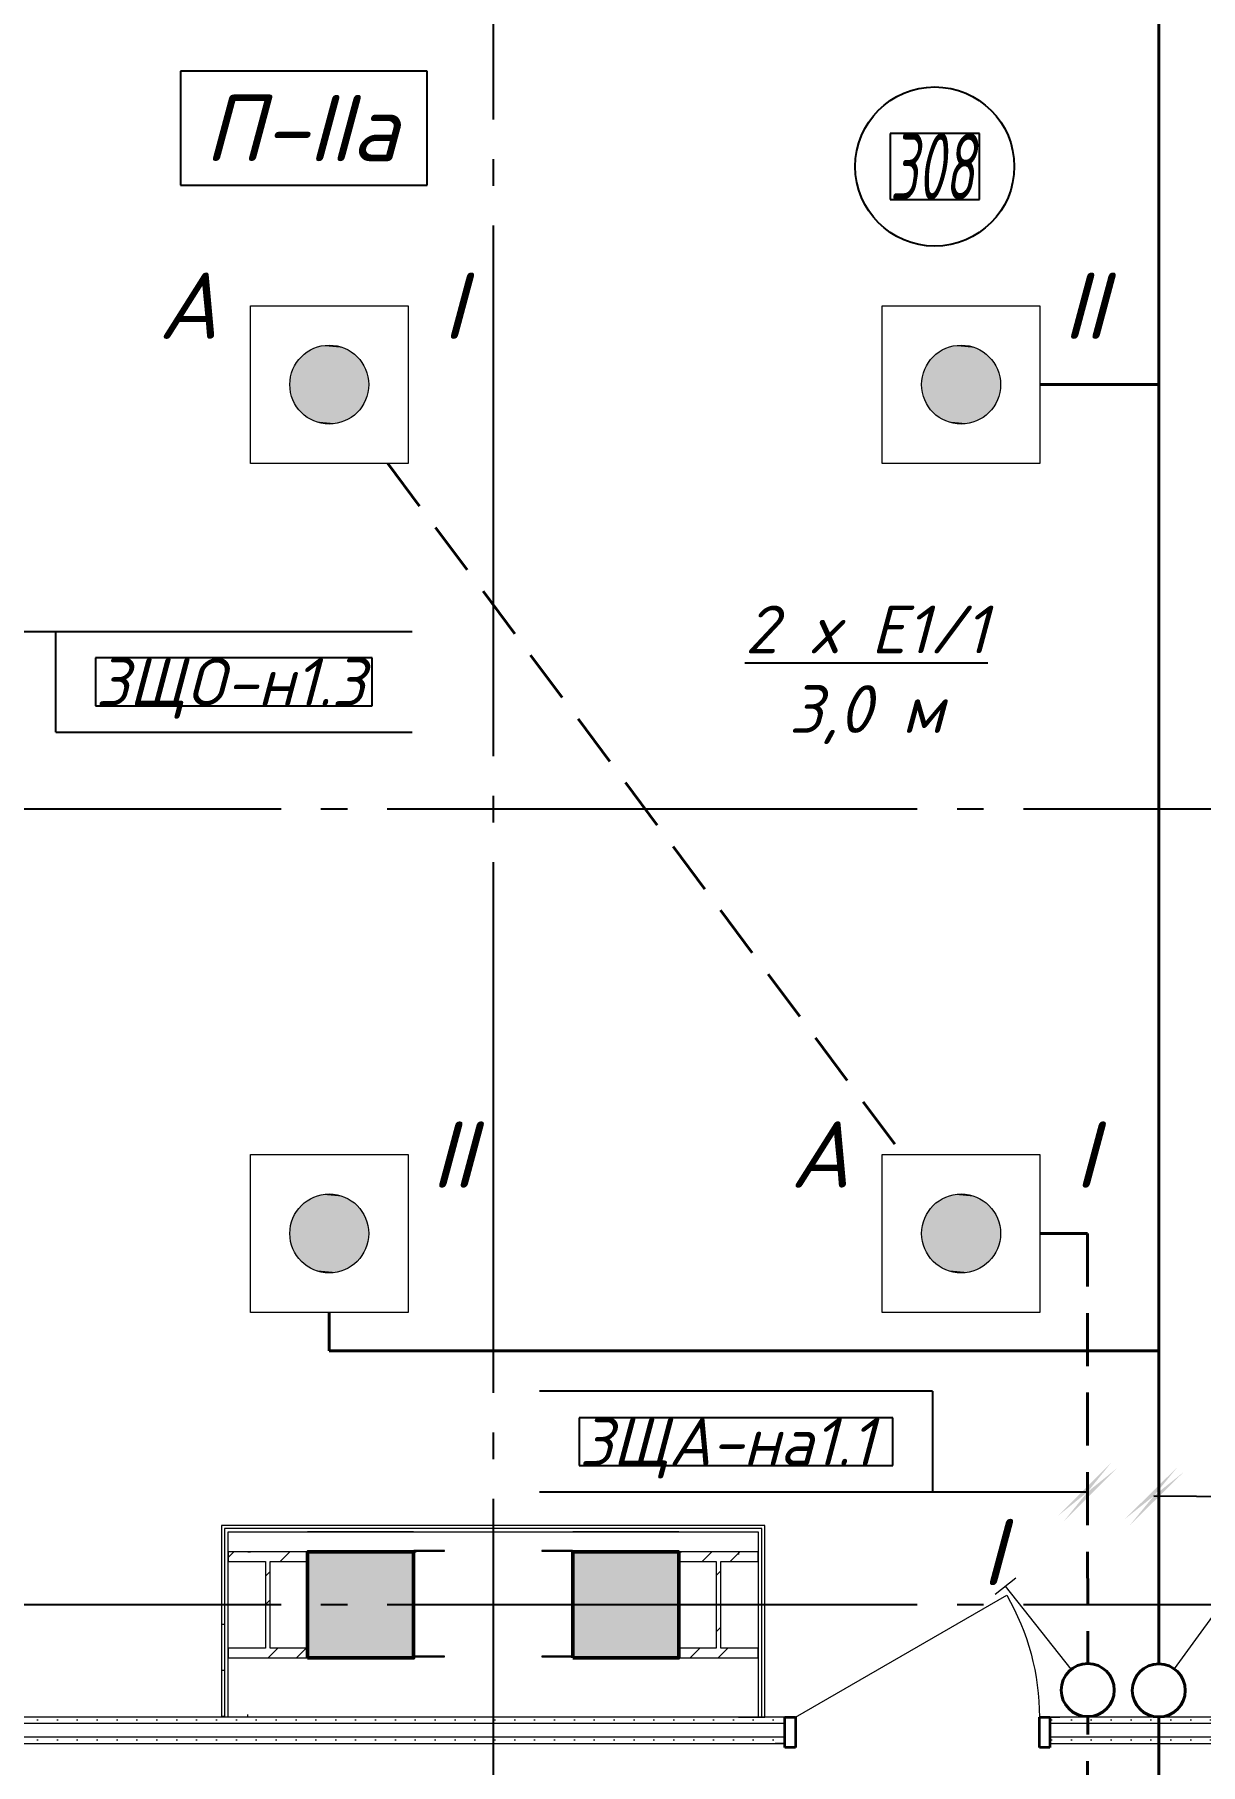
# Model space of a CAD drawing. Header units: millimetres. Extents: x 0 to 1286, y 0 to 420.
# Drawn here: x 200.9 to 244.9, y 273.6 to 338.8 of the extents above; entities that cross this region are included whole.
import ezdxf

# ---------------------------------------------------------------- set-up
doc = ezdxf.new("R2010")
doc.units = ezdxf.units.MM
for name, pattern in [('JIS_02_2.0', [3, 2, -1]), ('ГОСТ 2.303 5', [24, 20, -1.5, 1, -1.5]), ('СПКБ-0000-000-АР#003$0$Achse', [2300, 0, -800, 1500, 0])]:
    doc.linetypes.add(name, pattern=pattern)
for name, color, linetype in [('Viewport1ForCustomObjects_0', 7, 'Continuous'), ('Viewport2ForCustomObjects_0', 7, 'Continuous'), ('Номер помещения', 7, 'Continuous'), ('СПКБ-0000-000-АР#003$0$Двери ArchiCAD', 7, 'Continuous'), ('СПКБ-0000-000-АР#003$0$Колонны новые', 7, 'Continuous'), ('СПКБ-0000-000-АР#003$0$Колонны существующие', 7, 'Continuous'), ('СПКБ-0000-000-АР#003$0$Стены', 7, 'Continuous'), ('Строительные оси', 7, 'Continuous'), ('ЭО_АВАРИЙНОЕ ОСВЕЩЕНИЕ', 7, 'Continuous'), ('ЭО_РАБОЧЕЕ ОСВЕЩЕНИЕ', 7, 'Continuous')]:
    doc.layers.add(name, color=color, linetype=linetype)
for name, color, linetype, lineweight, true_color in [('СПКБ-0000-000-АР#003$0$Двери ArchiCAD_Ном._пера__161', 7, 'Continuous', 13, 0xe11606), ('СПКБ-0000-000-АР#003$0$Двери ArchiCAD_Ном._пера__23', 7, 'Continuous', 35, 0xff6600), ('СПКБ-0000-000-АР#003$0$Двери ArchiCAD_Ном._пера__3', 7, 'Continuous', 18, 0xff6600), ('СПКБ-0000-000-АР#003$0$Колонны новые_Ном._пера__108', 7, 'Continuous', 13, 0xfd8379), ('СПКБ-0000-000-АР#003$0$Колонны существующие_Ном._пера__102', 7, 'Continuous', 13, 0xcccccc), ('СПКБ-0000-000-АР#003$0$Стены_Ном._пера__161', 7, 'Continuous', 13, 0xe11606), ('СПКБ-0000-000-АР#003$0$Стены_Ном._пера__68', 7, 'Continuous', 20, 0xfd4435)]:
    doc.layers.add(name, color=color, linetype=linetype, lineweight=lineweight, true_color=true_color)
for name, color, linetype, lineweight in [('СПКБ-0000-000-АР#003$0$Колонны новые_Ном._пера__20', 1, 'Continuous', 20), ('СПКБ-0000-000-АР#003$0$Колонны существующие_Ном._пера__141', 7, 'Continuous', 50), ('СПКБ-0000-000-АР#003$0$Стены_Ном._пера__1', 7, 'Continuous', 13), ('СПКБ-0000-000-АР#003$0$Стены_Ном._пера__20', 1, 'Continuous', 20)]:
    doc.layers.add(name, color=color, linetype=linetype, lineweight=lineweight)
doc.styles.add('1.8', font='isocpeui.ttf', dxfattribs={"height": 1.8})
doc.styles.add('2.5', font='isocpeui.ttf')
doc.styles.add('CustomTextStyle13', font='isocpeui.ttf', dxfattribs={"width": 0.592404, "height": 2.5})
doc.styles.add('CustomTextStyle30', font='isocpeui.ttf', dxfattribs={"height": 2.5})
doc.styles.add('CustomTextStyle75', font='isocpeui.ttf', dxfattribs={"width": 0.987755, "height": 1.8})
doc.styles.add('CustomTextStyle88', font='isocpeui.ttf', dxfattribs={"width": 0.987755, "height": 1.8})
pattern_1 = [(0, (0, 0), (0, 75), [0, -75])]
pattern_2 = [(0, (0, 0), (0, 173.2051), [0, -100]), (0, (50, 86.6), (0, 173.2051), [0, -100])]
pattern_3 = [(45, (0, 0), (-159.099, 159.099), []), (45, (-53.03, 53.03), (-159.099, 159.099), [])]

# ---------------------------------------------------------------- blocks, each defined once
blk = doc.blocks.new('*E601')
at = {"layer": 'Номер помещения', "color": 6, "linetype": 'Continuous'}
for p, q in [((-122.059, 216.684), (-131.364, 216.684)), ((-131.364, 216.684), (-131.364, 212.384)), ((-122.059, 212.384), (-122.059, 216.684)), ((-131.364, 212.384), (-122.059, 212.384))]:
    blk.add_line(p, q, dxfattribs=at)
at = {"layer": 'Номер помещения', "color": 7, "linetype": 'Continuous', "true_color": 0xffffff}
for p, q in [((-101.224, 214.334), (-104.599, 214.334)), ((-104.599, 214.334), (-104.599, 211.834)), ((-101.224, 211.834), (-101.224, 214.334)), ((-104.599, 211.834), (-101.224, 211.834)), ((-104.599, 211.834), (-104.599, 211.834))]:
    blk.add_line(p, q, dxfattribs=at)
at = {"layer": 'Номер помещения', "color": 6, "linetype": 'Continuous'}
blk.add_circle((-102.912, 213.084), 3, dxfattribs=at)
at = {"layer": 'Строительные оси', "color": 3, "linetype": 'ГОСТ 2.303 5', "lineweight": 25}
for p, q in [((-119.569, 258.857), (-119.569, -45.143)), ((280.431, 188.857), (-283.569, 188.857)), ((280.431, 158.857), (-283.569, 158.857))]:
    blk.add_line(p, q, dxfattribs=at)
at = {"layer": 'ЭО_АВАРИЙНОЕ ОСВЕЩЕНИЕ', "color": 7, "lineweight": 0}
for p, q in [((-128.727, 201.886), (-128.727, 207.836)), ((-128.727, 207.836), (-122.777, 207.836)), ((-122.777, 207.836), (-122.777, 201.886)), ((-122.777, 201.886), (-128.727, 201.886)), ((-104.893, 169.886), (-104.893, 175.836)), ((-104.893, 175.836), (-98.943, 175.836)), ((-98.943, 175.836), (-98.943, 169.886)), ((-98.943, 169.886), (-104.893, 169.886)), ((-100.636, 159.257), (-99.852, 159.878)), ((-97.76, 156.432), (-100.244, 159.568))]:
    blk.add_line(p, q, dxfattribs=at)
at = {"layer": 'ЭО_АВАРИЙНОЕ ОСВЕЩЕНИЕ', "color": 1, "linetype": 'JIS_02_2.0', "lineweight": 40}
for p, q in [((-123.536, 201.886), (-104.134, 175.836)), ((-98.943, 172.861), (-97.155, 172.861)), ((-97.155, 172.861), (-97.14, 156.648)), ((-97.155, 147.967), (-97.142, 154.648))]:
    blk.add_line(p, q, dxfattribs=at)
at = {"layer": 'ЭО_АВАРИЙНОЕ ОСВЕЩЕНИЕ', "color": 7, "lineweight": 0}
for centre in [(-125.752, 204.861), (-101.918, 172.861)]:
    blk.add_circle(centre, 1.488, dxfattribs=at)
at = {"layer": 'ЭО_АВАРИЙНОЕ ОСВЕЩЕНИЕ', "color": 1, "lineweight": 40}
blk.add_circle((-97.14, 155.648), 1, dxfattribs=at)
for points in [[(-126.535, 206.126), (-126.754, 205.96), (-124.75, 205.96)], [(-126.289, 206.248), (-126.535, 206.126), (-124.969, 206.126)], [(-126.535, 206.126), (-124.969, 206.126), (-124.75, 205.96)], [(-126.025, 206.323), (-126.289, 206.248), (-125.214, 206.248)], [(-126.289, 206.248), (-125.214, 206.248), (-124.969, 206.126)], [(-125.752, 206.349), (-126.025, 206.323), (-125.478, 206.323)], [(-126.025, 206.323), (-125.478, 206.323), (-125.214, 206.248)], [(-127.083, 205.524), (-127.182, 205.268), (-124.321, 205.268)], [(-126.939, 205.758), (-127.083, 205.524), (-124.42, 205.524)], [(-127.083, 205.524), (-124.42, 205.524), (-124.321, 205.268)], [(-126.754, 205.96), (-126.939, 205.758), (-124.565, 205.758)], [(-126.939, 205.758), (-124.565, 205.758), (-124.42, 205.524)], [(-126.754, 205.96), (-124.75, 205.96), (-124.565, 205.758)], [(-127.182, 205.268), (-127.233, 204.998), (-124.271, 204.998)], [(-127.233, 204.998), (-127.233, 204.724), (-124.271, 204.724)], [(-127.233, 204.998), (-124.271, 204.998), (-124.271, 204.724)], [(-127.182, 205.268), (-124.321, 205.268), (-124.271, 204.998)], [(-127.233, 204.724), (-127.182, 204.454), (-124.321, 204.454)], [(-127.233, 204.724), (-124.271, 204.724), (-124.321, 204.454)], [(-127.182, 204.454), (-127.083, 204.198), (-124.42, 204.198)], [(-127.182, 204.454), (-124.321, 204.454), (-124.42, 204.198)], [(-127.083, 204.198), (-126.939, 203.965), (-124.565, 203.965)], [(-127.083, 204.198), (-124.42, 204.198), (-124.565, 203.965)], [(-126.939, 203.965), (-126.754, 203.762), (-124.75, 203.762)], [(-126.939, 203.965), (-124.565, 203.965), (-124.75, 203.762)], [(-126.754, 203.762), (-126.535, 203.596), (-124.969, 203.596)], [(-126.754, 203.762), (-124.75, 203.762), (-124.969, 203.596)], [(-126.535, 203.596), (-126.289, 203.474), (-125.214, 203.474)], [(-126.535, 203.596), (-124.969, 203.596), (-125.214, 203.474)], [(-126.289, 203.474), (-126.025, 203.399), (-125.478, 203.399)], [(-126.289, 203.474), (-125.214, 203.474), (-125.478, 203.399)], [(-126.025, 203.399), (-125.478, 203.399), (-125.752, 203.374)], [(-102.701, 174.126), (-102.92, 173.96), (-100.916, 173.96)], [(-102.455, 174.248), (-102.701, 174.126), (-101.135, 174.126)], [(-102.701, 174.126), (-101.135, 174.126), (-100.916, 173.96)], [(-102.191, 174.323), (-102.455, 174.248), (-101.38, 174.248)], [(-102.455, 174.248), (-101.38, 174.248), (-101.135, 174.126)], [(-101.918, 174.348), (-102.191, 174.323), (-101.645, 174.323)], [(-102.191, 174.323), (-101.645, 174.323), (-101.38, 174.248)], [(-103.249, 173.524), (-103.349, 173.268), (-100.487, 173.268)], [(-103.105, 173.757), (-103.249, 173.524), (-100.586, 173.524)], [(-103.249, 173.524), (-100.586, 173.524), (-100.487, 173.268)], [(-102.92, 173.96), (-103.105, 173.757), (-100.731, 173.757)], [(-103.105, 173.757), (-100.731, 173.757), (-100.586, 173.524)], [(-102.92, 173.96), (-100.916, 173.96), (-100.731, 173.757)], [(-103.349, 173.268), (-103.399, 172.998), (-100.437, 172.998)], [(-103.399, 172.998), (-103.399, 172.724), (-100.437, 172.724)], [(-103.399, 172.998), (-100.437, 172.998), (-100.437, 172.724)], [(-103.349, 173.268), (-100.487, 173.268), (-100.437, 172.998)], [(-103.399, 172.724), (-103.349, 172.454), (-100.487, 172.454)], [(-103.399, 172.724), (-100.437, 172.724), (-100.487, 172.454)], [(-103.349, 172.454), (-103.249, 172.198), (-100.586, 172.198)], [(-103.349, 172.454), (-100.487, 172.454), (-100.586, 172.198)], [(-103.249, 172.198), (-103.105, 171.965), (-100.731, 171.965)], [(-103.249, 172.198), (-100.586, 172.198), (-100.731, 171.965)], [(-103.105, 171.965), (-102.92, 171.762), (-100.916, 171.762)], [(-103.105, 171.965), (-100.731, 171.965), (-100.916, 171.762)], [(-102.92, 171.762), (-102.701, 171.596), (-101.135, 171.596)], [(-102.92, 171.762), (-100.916, 171.762), (-101.135, 171.596)], [(-102.701, 171.596), (-102.455, 171.474), (-101.38, 171.474)], [(-102.701, 171.596), (-101.135, 171.596), (-101.38, 171.474)], [(-102.455, 171.474), (-102.191, 171.399), (-101.645, 171.399)], [(-102.455, 171.474), (-101.38, 171.474), (-101.645, 171.399)], [(-102.191, 171.399), (-101.645, 171.399), (-101.918, 171.373)]]:
    blk.add_solid(points, dxfattribs=at)
at = {"layer": 'ЭО_РАБОЧЕЕ ОСВЕЩЕНИЕ', "color": 5, "lineweight": 40}
for p, q in [((-94.455, 204.861), (-94.455, 236.861)), ((-98.943, 204.861), (-94.455, 204.861)), ((-94.455, 204.861), (-94.455, 168.439)), ((-125.757, 168.439), (-125.755, 169.886)), ((-94.455, 168.439), (-125.757, 168.439)), ((-94.455, 168.439), (-94.461, 156.635)), ((-94.455, 150.459), (-94.46, 154.635))]:
    blk.add_line(p, q, dxfattribs=at)
at = {"layer": 'ЭО_РАБОЧЕЕ ОСВЕЩЕНИЕ', "color": 7, "lineweight": 0}
for p, q in [((-104.893, 201.886), (-104.893, 207.836)), ((-104.893, 207.836), (-98.943, 207.836)), ((-98.943, 207.836), (-98.943, 201.886)), ((-98.943, 201.886), (-104.893, 201.886)), ((-128.727, 169.886), (-128.727, 175.836)), ((-128.727, 175.836), (-122.777, 175.836)), ((-122.777, 175.836), (-122.777, 169.886)), ((-122.777, 169.886), (-128.727, 169.886)), ((-93.871, 156.443), (-91.512, 159.673))]:
    blk.add_line(p, q, dxfattribs=at)
for centre in [(-101.918, 204.861), (-125.752, 172.861)]:
    blk.add_circle(centre, 1.488, dxfattribs=at)
at = {"layer": 'ЭО_РАБОЧЕЕ ОСВЕЩЕНИЕ', "color": 5, "lineweight": 40}
blk.add_circle((-94.461, 155.635), 1, dxfattribs=at)
for points in [[(-102.701, 206.126), (-102.92, 205.96), (-100.916, 205.96)], [(-102.455, 206.248), (-102.701, 206.126), (-101.135, 206.126)], [(-102.701, 206.126), (-101.135, 206.126), (-100.916, 205.96)], [(-102.191, 206.323), (-102.455, 206.248), (-101.38, 206.248)], [(-102.455, 206.248), (-101.38, 206.248), (-101.135, 206.126)], [(-101.918, 206.349), (-102.191, 206.323), (-101.645, 206.323)], [(-102.191, 206.323), (-101.645, 206.323), (-101.38, 206.248)], [(-103.249, 205.524), (-103.349, 205.268), (-100.487, 205.268)], [(-103.105, 205.758), (-103.249, 205.524), (-100.586, 205.524)], [(-103.249, 205.524), (-100.586, 205.524), (-100.487, 205.268)], [(-102.92, 205.96), (-103.105, 205.758), (-100.731, 205.758)], [(-103.105, 205.758), (-100.731, 205.758), (-100.586, 205.524)], [(-102.92, 205.96), (-100.916, 205.96), (-100.731, 205.758)], [(-103.349, 205.268), (-103.399, 204.998), (-100.437, 204.998)], [(-103.399, 204.998), (-103.399, 204.724), (-100.437, 204.724)], [(-103.399, 204.998), (-100.437, 204.998), (-100.437, 204.724)], [(-103.349, 205.268), (-100.487, 205.268), (-100.437, 204.998)], [(-103.399, 204.724), (-103.349, 204.454), (-100.487, 204.454)], [(-103.399, 204.724), (-100.437, 204.724), (-100.487, 204.454)], [(-103.349, 204.454), (-103.249, 204.198), (-100.586, 204.198)], [(-103.349, 204.454), (-100.487, 204.454), (-100.586, 204.198)], [(-103.249, 204.198), (-103.105, 203.965), (-100.731, 203.965)], [(-103.249, 204.198), (-100.586, 204.198), (-100.731, 203.965)], [(-103.105, 203.965), (-102.92, 203.762), (-100.916, 203.762)], [(-103.105, 203.965), (-100.731, 203.965), (-100.916, 203.762)], [(-102.92, 203.762), (-102.701, 203.596), (-101.135, 203.596)], [(-102.92, 203.762), (-100.916, 203.762), (-101.135, 203.596)], [(-102.701, 203.596), (-102.455, 203.474), (-101.38, 203.474)], [(-102.701, 203.596), (-101.135, 203.596), (-101.38, 203.474)], [(-102.455, 203.474), (-102.191, 203.399), (-101.645, 203.399)], [(-102.455, 203.474), (-101.38, 203.474), (-101.645, 203.399)], [(-102.191, 203.399), (-101.645, 203.399), (-101.918, 203.374)], [(-126.535, 174.126), (-126.754, 173.96), (-124.75, 173.96)], [(-126.289, 174.248), (-126.535, 174.126), (-124.969, 174.126)], [(-126.535, 174.126), (-124.969, 174.126), (-124.75, 173.96)], [(-126.025, 174.323), (-126.289, 174.248), (-125.214, 174.248)], [(-126.289, 174.248), (-125.214, 174.248), (-124.969, 174.126)], [(-125.752, 174.348), (-126.025, 174.323), (-125.478, 174.323)], [(-126.025, 174.323), (-125.478, 174.323), (-125.214, 174.248)], [(-127.083, 173.524), (-127.182, 173.268), (-124.321, 173.268)], [(-126.939, 173.757), (-127.083, 173.524), (-124.42, 173.524)], [(-127.083, 173.524), (-124.42, 173.524), (-124.321, 173.268)], [(-126.754, 173.96), (-126.939, 173.757), (-124.565, 173.757)], [(-126.939, 173.757), (-124.565, 173.757), (-124.42, 173.524)], [(-126.754, 173.96), (-124.75, 173.96), (-124.565, 173.757)], [(-127.182, 173.268), (-127.233, 172.998), (-124.271, 172.998)], [(-127.233, 172.998), (-127.233, 172.724), (-124.271, 172.724)], [(-127.233, 172.998), (-124.271, 172.998), (-124.271, 172.724)], [(-127.182, 173.268), (-124.321, 173.268), (-124.271, 172.998)], [(-127.233, 172.724), (-127.182, 172.454), (-124.321, 172.454)], [(-127.233, 172.724), (-124.271, 172.724), (-124.321, 172.454)], [(-127.182, 172.454), (-127.083, 172.198), (-124.42, 172.198)], [(-127.182, 172.454), (-124.321, 172.454), (-124.42, 172.198)], [(-127.083, 172.198), (-126.939, 171.965), (-124.565, 171.965)], [(-127.083, 172.198), (-124.42, 172.198), (-124.565, 171.965)], [(-126.939, 171.965), (-126.754, 171.762), (-124.75, 171.762)], [(-126.939, 171.965), (-124.565, 171.965), (-124.75, 171.762)], [(-126.754, 171.762), (-126.535, 171.596), (-124.969, 171.596)], [(-126.754, 171.762), (-124.75, 171.762), (-124.969, 171.596)], [(-126.535, 171.596), (-126.289, 171.474), (-125.214, 171.474)], [(-126.535, 171.596), (-124.969, 171.596), (-125.214, 171.474)], [(-126.289, 171.474), (-126.025, 171.399), (-125.478, 171.399)], [(-126.289, 171.474), (-125.214, 171.474), (-125.478, 171.399)], [(-126.025, 171.399), (-125.478, 171.399), (-125.752, 171.373)]]:
    blk.add_solid(points, dxfattribs=at)
at = {"layer": 'Номер помещения', "color": 7, "linetype": 'Continuous', "style": 'CustomTextStyle30'}
blk.add_text('П-IIа', height=2.5, dxfattribs=at).set_placement((-130.464, 213.284))
at = {"layer": 'Номер помещения', "linetype": 'Continuous', "style": 'CustomTextStyle13', "width": 0.592404}
blk.add_text('308', height=2.5, dxfattribs=at).set_placement((-104.599, 211.834))
blk = doc.blocks.new('СПКБ-0000-000-АР#003$0$Однопольная Дверь 19_2')
at = {"layer": 'СПКБ-0000-000-АР#003$0$Двери ArchiCAD_Ном._пера__161', "color": 12, "linetype": 'Continuous', "lineweight": 13, "true_color": 0xe11606}
for p, q in [((-500, 0), (-537, 0)), ((-500, 0), (-500, -25)), ((500, 0), (500, -25)), ((500, 0), (537, 0)), ((-500, -25), (-500, -75)), ((500, -25), (500, -75)), ((-500, -100), (-537, -100)), ((-500, -75), (-500, -100)), ((500, -75), (500, -100)), ((500, -100), (537, -100))]:
    blk.add_line(p, q, dxfattribs=at)
at = {"layer": 'СПКБ-0000-000-АР#003$0$Двери ArchiCAD_Ном._пера__23', "color": 30, "linetype": 'Continuous', "lineweight": 35, "true_color": 0xff6600}
for p, q in [((-460, 0), (-500, 0)), ((-500, 0), (-500, -115)), ((-460, -115), (-460, 0)), ((500, 0), (460, 0)), ((460, 0), (460, -115)), ((500, -115), (500, 0)), ((-500, -115), (-460, -115)), ((460, -115), (500, -115))]:
    blk.add_line(p, q, dxfattribs=at)
at = {"layer": 'СПКБ-0000-000-АР#003$0$Двери ArchiCAD_Ном._пера__3', "color": 30, "linetype": 'Continuous', "lineweight": 18, "true_color": 0xff6600}
blk.add_line((460, 0), (-336.7, 460), dxfattribs=at)
blk.add_arc((460, 0), 920, 150, 180, dxfattribs=at)
blk = doc.blocks.new('СПКБ-0000-000-АР#003$0$Стена_51', base_point=(-13766.9, 15363.1))
at = {"layer": 'СПКБ-0000-000-АР#003$0$Стены_Ном._пера__161', "linetype": 'Continuous', "lineweight": 13, "true_color": 0xe11606}
h = blk.add_hatch(dxfattribs=at)
h.set_pattern_fill('ГИПС', color=12, style=0, pattern_type=2)
h.set_pattern_definition(pattern_1)
h.paths.add_polyline_path([(-13766.9, 15463.1), (-13791.9, 15438.1), (-10856.6, 15438.1), (-10856.6, 15463.1)])
h = blk.add_hatch(dxfattribs=at)
h.set_pattern_fill('ГИПС', color=12, style=0, pattern_type=2)
h.set_pattern_definition(pattern_1)
h.paths.add_polyline_path([(-7517.2, 15463.1), (-9856.6, 15463.1), (-9856.6, 15438.1), (-7517.2, 15438.1)])
h = blk.add_hatch(dxfattribs=at)
h.set_pattern_fill('ГИПС', color=12, style=0, pattern_type=2)
h.set_pattern_definition(pattern_1)
h.paths.add_polyline_path([(-6481.9, 15463.1), (-6517.2, 15463.1), (-6517.2, 15438.1), (-6481.9, 15438.1)])
h = blk.add_hatch(dxfattribs=at)
h.set_pattern_fill('ГИПС', color=12, style=0, pattern_type=2)
h.set_pattern_definition(pattern_1)
h.paths.add_polyline_path([(-13841.9, 15388.1), (-13866.9, 15363.1), (-10856.6, 15363.1), (-10856.6, 15388.1)])
h = blk.add_hatch(dxfattribs=at)
h.set_pattern_fill('ГИПС', color=12, style=0, pattern_type=2)
h.set_pattern_definition(pattern_1)
h.paths.add_polyline_path([(-9856.6, 15388.1), (-9856.6, 15363.1), (-7517.2, 15363.1), (-7517.2, 15388.1)])
h = blk.add_hatch(dxfattribs=at)
h.set_pattern_fill('ГИПС', color=12, style=0, pattern_type=2)
h.set_pattern_definition(pattern_1)
h.paths.add_polyline_path([(-6517.2, 15363.1), (-6481.9, 15363.1), (-6481.9, 15388.1), (-6517.2, 15388.1)])
at = {"layer": 'СПКБ-0000-000-АР#003$0$Стены_Ном._пера__161', "color": 12, "linetype": 'Continuous', "lineweight": 13, "true_color": 0xe11606}
for p, q in [((-10856.6, 15463.1), (-10893.6, 15463.1)), ((-10856.6, 15463.1), (-10856.6, 15438.1)), ((-9856.6, 15463.1), (-9819.6, 15463.1)), ((-9856.6, 15463.1), (-9856.6, 15438.1)), ((-7517.2, 15463.1), (-7554.2, 15463.1)), ((-7517.2, 15438.1), (-7517.2, 15463.1)), ((-6517.2, 15463.1), (-6480.2, 15463.1)), ((-6517.2, 15438.1), (-6517.2, 15463.1)), ((-10856.6, 15438.1), (-13791.9, 15438.1)), ((-10856.6, 15438.1), (-10856.6, 15388.1)), ((-7517.2, 15438.1), (-9856.6, 15438.1)), ((-9856.6, 15438.1), (-9856.6, 15388.1)), ((-7517.2, 15388.1), (-7517.2, 15438.1)), ((-6481.9, 15438.1), (-6517.2, 15438.1)), ((-6517.2, 15388.1), (-6517.2, 15438.1)), ((-13841.9, 15388.1), (-10856.6, 15388.1)), ((-10856.6, 15363.1), (-10893.6, 15363.1)), ((-10856.6, 15388.1), (-10856.6, 15363.1)), ((-9856.6, 15388.1), (-7517.2, 15388.1)), ((-9856.6, 15388.1), (-9856.6, 15363.1)), ((-9856.6, 15363.1), (-9819.6, 15363.1)), ((-7517.2, 15363.1), (-7554.2, 15363.1)), ((-7517.2, 15363.1), (-7517.2, 15388.1)), ((-6517.2, 15388.1), (-6481.9, 15388.1)), ((-6517.2, 15363.1), (-6517.2, 15388.1)), ((-6517.2, 15363.1), (-6480.2, 15363.1))]:
    blk.add_line(p, q, dxfattribs=at)
at = {"layer": 'СПКБ-0000-000-АР#003$0$Стены_Ном._пера__161', "color": 12, "linetype": 'Continuous', "lineweight": 13, "true_color": 0xe11606, "flags": 128}
for points in [[(-10856.6, 15463.1), (-13766.9, 15463.1)], [(-7517.2, 15463.1), (-9856.6, 15463.1)], [(-6481.9, 15463.1), (-6517.2, 15463.1)], [(-6481.9, 15363.1), (-6481.9, 15463.1)], [(-13866.9, 15363.1), (-10856.6, 15363.1)], [(-9856.6, 15363.1), (-7517.2, 15363.1)], [(-6517.2, 15363.1), (-6481.9, 15363.1)]]:
    blk.add_lwpolyline(points, dxfattribs=at)
at = {"layer": 'СПКБ-0000-000-АР#003$0$Двери ArchiCAD', "color": 21, "linetype": 'Continuous', "lineweight": 18, "true_color": 0xff9955, "xscale": -1, "zscale": 1000}
blk.add_blockref('СПКБ-0000-000-АР#003$0$Однопольная Дверь 19_2', (-10356.6, 15463.1), dxfattribs=at)
at = {"layer": 'СПКБ-0000-000-АР#003$0$Двери ArchiCAD', "color": 21, "linetype": 'Continuous', "lineweight": 18, "true_color": 0xff9955, "xscale": -1, "zscale": 1000, "rotation": 180}
blk.add_blockref('СПКБ-0000-000-АР#003$0$Однопольная Дверь 19_2', (-7017.2, 15363.1), dxfattribs=at)
blk = doc.blocks.new('СПКБ-0000-000-АР#003$0$Стена_94', base_point=(-12881.8, 15663.1))
at = {"layer": 'СПКБ-0000-000-АР#003$0$Стены_Ном._пера__20', "linetype": 'Continuous', "lineweight": 20}
h = blk.add_hatch(dxfattribs=at)
h.set_pattern_fill('ШТУКАТУРКА', color=1, style=0, pattern_type=2)
h.set_pattern_definition(pattern_2)
h.paths.add_polyline_path([(-12981.8, 16185.7), (-12981.8, 15663.1), (-12969.8, 15663.1), (-12969.8, 16173.7)])
h = blk.add_hatch(dxfattribs=at)
h.set_pattern_fill('ШТУКАТУРКА', color=1, style=0, pattern_type=2)
h.set_pattern_definition(pattern_2)
h.paths.add_polyline_path([(-12956.8, 15663.1), (-12956.8, 16160.7), (-12969.8, 16173.7), (-12969.8, 15663.1)])
at = {"layer": 'СПКБ-0000-000-АР#003$0$Стены_Ном._пера__1', "color": 7, "linetype": 'СПКБ-0000-000-АР#003$0$Achse', "lineweight": 13, "flags": 128}
blk.add_lwpolyline([(-12881.8, 15663.1), (-12881.8, 16285.7)], dxfattribs=at)
at = {"layer": 'СПКБ-0000-000-АР#003$0$Стены_Ном._пера__1', "color": 7, "linetype": 'Continuous', "lineweight": 13, "flags": 128}
blk.add_lwpolyline([(-12881.8, 15663.1), (-12956.8, 15663.1)], dxfattribs=at)
at = {"layer": 'СПКБ-0000-000-АР#003$0$Стены_Ном._пера__20', "color": 1, "linetype": 'Continuous', "lineweight": 20, "flags": 128}
for points in [[(-12981.8, 16385.7), (-12981.8, 15663.1)], [(-12969.8, 15663.1), (-12981.8, 15663.1)], [(-12956.8, 15663.1), (-12969.8, 15663.1)]]:
    blk.add_lwpolyline(points, dxfattribs=at)
at = {"layer": 'СПКБ-0000-000-АР#003$0$Стены_Ном._пера__68', "color": 20, "linetype": 'Continuous', "lineweight": 20, "true_color": 0xfd4435}
for p, q in [((-12969.8, 16373.7), (-12969.8, 15663.1)), ((-12956.8, 15663.1), (-12956.8, 16360.7))]:
    blk.add_line(p, q, dxfattribs=at)
blk = doc.blocks.new('СПКБ-0000-000-АР#003$0$Стена_95', base_point=(-12881.8, 16085.7))
at = {"layer": 'СПКБ-0000-000-АР#003$0$Стены_Ном._пера__20', "linetype": 'Continuous', "lineweight": 20}
h = blk.add_hatch(dxfattribs=at)
h.set_pattern_fill('ШТУКАТУРКА', color=1, style=0, pattern_type=2)
h.set_pattern_definition(pattern_2)
h.paths.add_polyline_path([(-12656.9, 16185.7), (-12981.8, 16185.7), (-12969.8, 16173.7), (-12656.9, 16173.7)])
h = blk.add_hatch(dxfattribs=at)
h.set_pattern_fill('ШТУКАТУРКА', color=1, style=0, pattern_type=2)
h.set_pattern_definition(pattern_2)
h.paths.add_polyline_path([(-12956.8, 16160.7), (-12656.9, 16160.7), (-12656.9, 16173.7), (-12969.8, 16173.7)])
h = blk.add_hatch(dxfattribs=at)
h.set_pattern_fill('ШТУКАТУРКА', color=1, style=0, pattern_type=2)
h.set_pattern_definition(pattern_2)
h.paths.add_polyline_path([(-12256.9, 16185.7), (-12656.9, 16185.7), (-12656.9, 16173.7), (-12256.9, 16173.7)])
h = blk.add_hatch(dxfattribs=at)
h.set_pattern_fill('ШТУКАТУРКА', color=1, style=0, pattern_type=2)
h.set_pattern_definition(pattern_2)
h.paths.add_polyline_path([(-12256.9, 16173.7), (-12656.9, 16173.7), (-12656.9, 16160.7), (-12256.9, 16160.7)])
h = blk.add_hatch(dxfattribs=at)
h.set_pattern_fill('ШТУКАТУРКА', color=1, style=0, pattern_type=2)
h.set_pattern_definition(pattern_2)
h.paths.add_polyline_path([(-11656.9, 16185.7), (-12256.9, 16185.7), (-12256.9, 16173.7), (-11656.9, 16173.7)])
h = blk.add_hatch(dxfattribs=at)
h.set_pattern_fill('ШТУКАТУРКА', color=1, style=0, pattern_type=2)
h.set_pattern_definition(pattern_2)
h.paths.add_polyline_path([(-12256.9, 16160.7), (-11656.9, 16160.7), (-11656.9, 16173.7), (-12256.9, 16173.7)])
h = blk.add_hatch(dxfattribs=at)
h.set_pattern_fill('ШТУКАТУРКА', color=1, style=0, pattern_type=2)
h.set_pattern_definition(pattern_2)
h.paths.add_polyline_path([(-11256.9, 16185.7), (-11656.9, 16185.7), (-11656.9, 16173.7), (-11256.9, 16173.7)])
h = blk.add_hatch(dxfattribs=at)
h.set_pattern_fill('ШТУКАТУРКА', color=1, style=0, pattern_type=2)
h.set_pattern_definition(pattern_2)
h.paths.add_polyline_path([(-11256.9, 16173.7), (-11656.9, 16173.7), (-11656.9, 16160.7), (-11256.9, 16160.7)])
h = blk.add_hatch(dxfattribs=at)
h.set_pattern_fill('ШТУКАТУРКА', color=1, style=0, pattern_type=2)
h.set_pattern_definition(pattern_2)
h.paths.add_polyline_path([(-10931.9, 16185.7), (-11256.9, 16185.7), (-11256.9, 16173.7), (-10943.9, 16173.7)])
h = blk.add_hatch(dxfattribs=at)
h.set_pattern_fill('ШТУКАТУРКА', color=1, style=0, pattern_type=2)
h.set_pattern_definition(pattern_2)
h.paths.add_polyline_path([(-11256.9, 16160.7), (-10956.9, 16160.7), (-10943.9, 16173.7), (-11256.9, 16173.7)])
at = {"layer": 'СПКБ-0000-000-АР#003$0$Стены_Ном._пера__1', "color": 7, "linetype": 'СПКБ-0000-000-АР#003$0$Achse', "lineweight": 13, "flags": 128}
for points in [[(-12881.8, 16085.7), (-12656.9, 16085.7)], [(-12256.9, 16085.7), (-11656.9, 16085.7)], [(-11256.9, 16085.7), (-11031.9, 16085.7)]]:
    blk.add_lwpolyline(points, dxfattribs=at)
at = {"layer": 'СПКБ-0000-000-АР#003$0$Стены_Ном._пера__20', "color": 1, "linetype": 'Continuous', "lineweight": 20, "flags": 128}
blk.add_lwpolyline([(-10931.9, 16185.7), (-12981.8, 16185.7)], dxfattribs=at)
at = {"layer": 'СПКБ-0000-000-АР#003$0$Стены_Ном._пера__68', "color": 20, "linetype": 'Continuous', "lineweight": 20, "true_color": 0xfd4435}
for p, q in [((-12656.9, 16173.7), (-12969.8, 16173.7)), ((-12256.9, 16173.7), (-12656.9, 16173.7)), ((-11656.9, 16173.7), (-12256.9, 16173.7)), ((-11256.9, 16173.7), (-11656.9, 16173.7)), ((-10943.9, 16173.7), (-11256.9, 16173.7)), ((-12956.8, 16160.7), (-12656.9, 16160.7)), ((-12256.9, 16160.7), (-12656.9, 16160.7)), ((-12656.9, 16160.7), (-12256.9, 16160.7)), ((-12256.9, 16160.7), (-11656.9, 16160.7)), ((-11256.9, 16160.7), (-11656.9, 16160.7)), ((-11656.9, 16160.7), (-11256.9, 16160.7)), ((-11256.9, 16160.7), (-10956.9, 16160.7))]:
    blk.add_line(p, q, dxfattribs=at)
blk = doc.blocks.new('СПКБ-0000-000-АР#003$0$Стена_96', base_point=(-11031.9, 15663.1))
at = {"layer": 'СПКБ-0000-000-АР#003$0$Стены_Ном._пера__20', "linetype": 'Continuous', "lineweight": 20}
h = blk.add_hatch(dxfattribs=at)
h.set_pattern_fill('ШТУКАТУРКА', color=1, style=0, pattern_type=2)
h.set_pattern_definition(pattern_2)
h.paths.add_polyline_path([(-10956.9, 16160.7), (-10956.9, 15663.1), (-10943.9, 15663.1), (-10943.9, 16173.7)])
h = blk.add_hatch(dxfattribs=at)
h.set_pattern_fill('ШТУКАТУРКА', color=1, style=0, pattern_type=2)
h.set_pattern_definition(pattern_2)
h.paths.add_polyline_path([(-10931.9, 15663.1), (-10931.9, 16185.7), (-10943.9, 16173.7), (-10943.9, 15663.1)])
at = {"layer": 'СПКБ-0000-000-АР#003$0$Стены_Ном._пера__1', "color": 7, "linetype": 'СПКБ-0000-000-АР#003$0$Achse', "lineweight": 13, "flags": 128}
blk.add_lwpolyline([(-11031.9, 16285.7), (-11031.9, 15663.1)], dxfattribs=at)
at = {"layer": 'СПКБ-0000-000-АР#003$0$Стены_Ном._пера__1', "color": 7, "linetype": 'Continuous', "lineweight": 13, "flags": 128}
blk.add_lwpolyline([(-11031.9, 15663.1), (-10956.9, 15663.1)], dxfattribs=at)
at = {"layer": 'СПКБ-0000-000-АР#003$0$Стены_Ном._пера__20', "color": 1, "linetype": 'Continuous', "lineweight": 20, "flags": 128}
for points in [[(-10931.9, 15663.1), (-10931.9, 16385.7)], [(-10956.9, 15663.1), (-10943.9, 15663.1)], [(-10943.9, 15663.1), (-10931.9, 15663.1)]]:
    blk.add_lwpolyline(points, dxfattribs=at)
at = {"layer": 'СПКБ-0000-000-АР#003$0$Стены_Ном._пера__68', "color": 20, "linetype": 'Continuous', "lineweight": 20, "true_color": 0xfd4435}
for p, q in [((-10943.9, 15663.1), (-10943.9, 16373.7)), ((-10956.9, 16360.7), (-10956.9, 15663.1))]:
    blk.add_line(p, q, dxfattribs=at)
blk = doc.blocks.new('СПКБ-0000-000-АР#003$0$Колонна_71', base_point=(-11106.9, 15885.7))
at = {"layer": 'СПКБ-0000-000-АР#003$0$Колонны новые_Ном._пера__108', "linetype": 'Continuous', "lineweight": 13, "true_color": 0xfd8379}
h = blk.add_hatch(dxfattribs=at)
h.set_pattern_fill('СТАЛЬ', color=11, style=0, pattern_type=2)
h.set_pattern_definition(pattern_3)
h.paths.add_polyline_path([(-11256.9, 15685.7), (-10956.9, 15685.7), (-10956.9, 15722.4), (-11098.1, 15722.4), (-11098.1, 16049.1), (-10956.9, 16049.1), (-10956.9, 16085.7), (-11256.9, 16085.7), (-11256.9, 16049.1), (-11115.6, 16049.1), (-11115.6, 15722.4), (-11256.9, 15722.4)])
at = {"layer": 'СПКБ-0000-000-АР#003$0$Колонны новые_Ном._пера__20', "color": 1, "linetype": 'Continuous', "lineweight": 20}
for p, q in [((-10956.9, 16085.7), (-11256.9, 16085.7)), ((-11256.9, 16085.7), (-11256.9, 16049.1)), ((-11256.9, 16049.1), (-11115.6, 16049.1)), ((-11115.6, 16049.1), (-11115.6, 15722.4)), ((-11098.1, 15722.4), (-11098.1, 16049.1)), ((-11098.1, 16049.1), (-10956.9, 16049.1)), ((-10956.9, 16049.1), (-10956.9, 16085.7)), ((-11115.6, 15722.4), (-11256.9, 15722.4)), ((-11256.9, 15722.4), (-11256.9, 15685.7)), ((-10956.9, 15722.4), (-11098.1, 15722.4)), ((-10956.9, 15685.7), (-10956.9, 15722.4)), ((-11256.9, 15685.7), (-10956.9, 15685.7))]:
    blk.add_line(p, q, dxfattribs=at)
blk = doc.blocks.new('СПКБ-0000-000-АР#003$0$Колонна_72', base_point=(-11713.9, 15690.3))
at = {"layer": 'СПКБ-0000-000-АР#003$0$Колонны новые_Ном._пера__108', "linetype": 'Continuous', "lineweight": 13, "true_color": 0xfd8379}
h = blk.add_hatch(dxfattribs=at)
h.set_pattern_fill('СТАЛЬ', color=11, style=0, pattern_type=2)
h.set_pattern_definition(pattern_3)
h.paths.add_polyline_path([(-11772.8, 16090.3), (-11772.8, 16088.3), (-11659.8, 16088.3), (-11659.8, 15692.3), (-11772.8, 15692.3), (-11772.8, 15690.3), (-11659.8, 15690.3), (-11657.8, 15690.3), (-11657.8, 15692.3), (-11657.8, 16088.3), (-11657.8, 16090.3), (-11659.8, 16090.3)])
at = {"layer": 'СПКБ-0000-000-АР#003$0$Колонны новые_Ном._пера__20', "color": 1, "linetype": 'Continuous', "lineweight": 20}
for p, q in [((-11772.8, 16090.3), (-11772.8, 16088.3)), ((-11659.8, 16090.3), (-11772.8, 16090.3)), ((-11772.8, 16088.3), (-11659.8, 16088.3)), ((-11657.8, 16090.3), (-11659.8, 16090.3)), ((-11659.8, 16088.3), (-11659.8, 15692.3)), ((-11657.8, 16088.3), (-11657.8, 16090.3)), ((-11657.8, 15692.3), (-11657.8, 16088.3)), ((-11659.8, 15692.3), (-11772.8, 15692.3)), ((-11772.8, 15692.3), (-11772.8, 15690.3)), ((-11772.8, 15690.3), (-11659.8, 15690.3)), ((-11659.8, 15690.3), (-11657.8, 15690.3)), ((-11657.8, 15690.3), (-11657.8, 15692.3))]:
    blk.add_line(p, q, dxfattribs=at)
blk = doc.blocks.new('СПКБ-0000-000-АР#003$0$Колонна_73', base_point=(-12199.8, 15690.3))
at = {"layer": 'СПКБ-0000-000-АР#003$0$Колонны новые_Ном._пера__108', "linetype": 'Continuous', "lineweight": 13, "true_color": 0xfd8379}
h = blk.add_hatch(dxfattribs=at)
h.set_pattern_fill('СТАЛЬ', color=11, style=0, pattern_type=2)
h.set_pattern_definition(pattern_3)
h.paths.add_polyline_path([(-12140.9, 16090.3), (-12253.9, 16090.3), (-12255.9, 16090.3), (-12255.9, 16088.3), (-12255.9, 15692.3), (-12255.9, 15690.3), (-12253.9, 15690.3), (-12140.9, 15690.3), (-12140.9, 15692.3), (-12253.9, 15692.3), (-12253.9, 16088.3), (-12140.9, 16088.3)])
at = {"layer": 'СПКБ-0000-000-АР#003$0$Колонны новые_Ном._пера__20', "color": 1, "linetype": 'Continuous', "lineweight": 20}
for p, q in [((-12253.9, 16090.3), (-12255.9, 16090.3)), ((-12255.9, 16090.3), (-12255.9, 16088.3)), ((-12255.9, 16088.3), (-12255.9, 15692.3)), ((-12140.9, 16090.3), (-12253.9, 16090.3)), ((-12253.9, 15692.3), (-12253.9, 16088.3)), ((-12253.9, 16088.3), (-12140.9, 16088.3)), ((-12140.9, 16088.3), (-12140.9, 16090.3)), ((-12255.9, 15692.3), (-12255.9, 15690.3)), ((-12255.9, 15690.3), (-12253.9, 15690.3)), ((-12140.9, 15692.3), (-12253.9, 15692.3)), ((-12253.9, 15690.3), (-12140.9, 15690.3)), ((-12140.9, 15690.3), (-12140.9, 15692.3))]:
    blk.add_line(p, q, dxfattribs=at)
blk = doc.blocks.new('СПКБ-0000-000-АР#003$0$Колонна_74', base_point=(-12806.9, 15885.7))
at = {"layer": 'СПКБ-0000-000-АР#003$0$Колонны новые_Ном._пера__108', "linetype": 'Continuous', "lineweight": 13, "true_color": 0xfd8379}
h = blk.add_hatch(dxfattribs=at)
h.set_pattern_fill('СТАЛЬ', color=11, style=0, pattern_type=2)
h.set_pattern_definition(pattern_3)
h.paths.add_polyline_path([(-12656.9, 15685.7), (-12656.9, 15722.4), (-12798.1, 15722.4), (-12798.1, 16049.1), (-12656.9, 16049.1), (-12656.9, 16085.7), (-12956.9, 16085.7), (-12956.9, 16049.1), (-12815.6, 16049.1), (-12815.6, 15722.4), (-12956.9, 15722.4), (-12956.9, 15685.7)])
at = {"layer": 'СПКБ-0000-000-АР#003$0$Колонны новые_Ном._пера__20', "color": 1, "linetype": 'Continuous', "lineweight": 20}
for p, q in [((-12656.9, 16085.7), (-12956.9, 16085.7)), ((-12956.9, 16085.7), (-12956.9, 16049.1)), ((-12956.9, 16049.1), (-12815.6, 16049.1)), ((-12815.6, 16049.1), (-12815.6, 15722.4)), ((-12798.1, 15722.4), (-12798.1, 16049.1)), ((-12798.1, 16049.1), (-12656.9, 16049.1)), ((-12656.9, 16049.1), (-12656.9, 16085.7)), ((-12815.6, 15722.4), (-12956.9, 15722.4)), ((-12956.9, 15722.4), (-12956.9, 15685.7)), ((-12656.9, 15722.4), (-12798.1, 15722.4)), ((-12656.9, 15685.7), (-12656.9, 15722.4)), ((-12956.9, 15685.7), (-12656.9, 15685.7))]:
    blk.add_line(p, q, dxfattribs=at)
blk = doc.blocks.new('СПКБ-0000-000-АР#003$0$Колонна_120', base_point=(-12456.9, 15885.7))
at = {"layer": 'СПКБ-0000-000-АР#003$0$Колонны существующие_Ном._пера__102', "linetype": 'Continuous', "lineweight": 13, "true_color": 0xcccccc}
blk.add_hatch(color=254, dxfattribs=at).paths.add_polyline_path([(-12656.9, 15685.7), (-12256.9, 15685.7), (-12256.9, 16085.7), (-12656.9, 16085.7)])
at = {"layer": 'СПКБ-0000-000-АР#003$0$Колонны существующие_Ном._пера__141', "color": 7, "linetype": 'Continuous', "lineweight": 50, "flags": 128}
blk.add_lwpolyline([(-12656.9, 15685.7), (-12256.9, 15685.7), (-12256.9, 16085.7), (-12656.9, 16085.7)], close=True, dxfattribs=at)
blk = doc.blocks.new('СПКБ-0000-000-АР#003$0$Колонна_121', base_point=(-11456.9, 15885.7))
at = {"layer": 'СПКБ-0000-000-АР#003$0$Колонны существующие_Ном._пера__102', "linetype": 'Continuous', "lineweight": 13, "true_color": 0xcccccc}
blk.add_hatch(color=254, dxfattribs=at).paths.add_polyline_path([(-11656.9, 15685.7), (-11256.9, 15685.7), (-11256.9, 16085.7), (-11656.9, 16085.7)])
at = {"layer": 'СПКБ-0000-000-АР#003$0$Колонны существующие_Ном._пера__141', "color": 7, "linetype": 'Continuous', "lineweight": 50, "flags": 128}
blk.add_lwpolyline([(-11656.9, 15685.7), (-11256.9, 15685.7), (-11256.9, 16085.7), (-11656.9, 16085.7)], close=True, dxfattribs=at)
blk = doc.blocks.new('*E600')
at = {"layer": 'СПКБ-0000-000-АР#003$0$Колонны новые', "color": 1, "lineweight": 20, "xscale": 0.01, "yscale": 0.01, "zscale": 0.01}
for name, p in [('СПКБ-0000-000-АР#003$0$Колонна_74', (117.499, 185.701)), ('СПКБ-0000-000-АР#003$0$Колонна_73', (123.569, 183.746)), ('СПКБ-0000-000-АР#003$0$Колонна_72', (128.428, 183.746)), ('СПКБ-0000-000-АР#003$0$Колонна_71', (134.499, 185.701))]:
    blk.add_blockref(name, p, dxfattribs=at)
at = {"layer": 'СПКБ-0000-000-АР#003$0$Колонны существующие', "color": 7, "lineweight": 50, "xscale": 0.01, "yscale": 0.01, "zscale": 0.01}
for name, p in [('СПКБ-0000-000-АР#003$0$Колонна_120', (120.999, 185.701)), ('СПКБ-0000-000-АР#003$0$Колонна_121', (130.999, 185.701))]:
    blk.add_blockref(name, p, dxfattribs=at)
at = {"layer": 'СПКБ-0000-000-АР#003$0$Стены', "color": 12, "lineweight": 50, "true_color": 0xdf0000, "xscale": 0.01, "yscale": 0.01, "zscale": 0.01}
for name, p in [('СПКБ-0000-000-АР#003$0$Стена_94', (116.749, 181.474)), ('СПКБ-0000-000-АР#003$0$Стена_95', (116.749, 187.701)), ('СПКБ-0000-000-АР#003$0$Стена_96', (135.248, 181.474))]:
    blk.add_blockref(name, p, dxfattribs=at)
at = {"layer": 'СПКБ-0000-000-АР#003$0$Стены', "color": 12, "lineweight": 13, "true_color": 0xe11606, "xscale": 0.01, "yscale": 0.01, "zscale": 0.01}
blk.add_blockref('СПКБ-0000-000-АР#003$0$Стена_51', (107.899, 180.474), dxfattribs=at)
blk = doc.blocks.new('CustomObjectsInViewport1_0')
at = {"layer": 'ЭО_АВАРИЙНОЕ ОСВЕЩЕНИЕ'}
for p, q in [((234.757, 287.641), (219.935, 287.641)), ((234.757, 287.641), (234.757, 283.841)), ((234.757, 283.841), (219.935, 283.841)), ((240.605, 283.841), (234.757, 283.841))]:
    blk.add_line(p, q, dxfattribs=at)
at = {"layer": 'ЭО_АВАРИЙНОЕ ОСВЕЩЕНИЕ', "color": 7, "true_color": 0xffffff}
for p, q in [((233.257, 286.641), (221.435, 286.641)), ((221.435, 286.641), (221.435, 284.841)), ((233.257, 284.841), (233.257, 286.641)), ((221.435, 284.841), (233.257, 284.841)), ((221.435, 284.841), (221.435, 284.841))]:
    blk.add_line(p, q, dxfattribs=at)
at = {"layer": 'ЭО_АВАРИЙНОЕ ОСВЕЩЕНИЕ'}
blk.add_solid([(239.711, 282.735), (241.711, 284.735), (241.499, 284.948), (239.499, 282.948)], dxfattribs=at)
at = {"layer": 'ЭО_РАБОЧЕЕ ОСВЕЩЕНИЕ'}
for p, q in [((183.605, 316.285), (201.69, 316.285)), ((201.69, 316.285), (215.126, 316.285)), ((201.69, 312.485), (201.69, 316.285)), ((201.69, 312.485), (215.126, 312.485)), ((243.106, 283.693), (254.039, 283.619))]:
    blk.add_line(p, q, dxfattribs=at)
at = {"layer": 'ЭО_РАБОЧЕЕ ОСВЕЩЕНИЕ', "color": 7, "true_color": 0xffffff}
for p, q in [((213.626, 315.285), (203.19, 315.285)), ((203.19, 315.285), (203.19, 313.485)), ((213.626, 313.485), (213.626, 315.285)), ((203.19, 313.485), (213.626, 313.485)), ((203.19, 313.485), (203.19, 313.485))]:
    blk.add_line(p, q, dxfattribs=at)
at = {"layer": 'ЭО_РАБОЧЕЕ ОСВЕЩЕНИЕ'}
blk.add_solid([(244.008, 284.793), (241.994, 282.806), (242.205, 282.593), (244.218, 284.579)], dxfattribs=at)
at = {"layer": 'ЭО_АВАРИЙНОЕ ОСВЕЩЕНИЕ', "style": 'CustomTextStyle75', "width": 0.987755}
blk.add_text('3ЩА-на1.1', height=1.8, dxfattribs=at).set_placement((221.435, 284.841))
at = {"layer": 'ЭО_РАБОЧЕЕ ОСВЕЩЕНИЕ', "style": 'CustomTextStyle88', "width": 0.987755}
blk.add_text('3ЩO-н1.3', height=1.8, dxfattribs=at).set_placement((203.19, 313.485))

msp = doc.modelspace()

# ---------------------------------------------------------------- block references
msp.add_blockref('*E600', (92.189, 93.885))
at = {"layer": 'Viewport1ForCustomObjects_0'}
msp.add_blockref('CustomObjectsInViewport1_0', (0, 0), dxfattribs=at)
at = {"layer": 'Viewport2ForCustomObjects_0'}
msp.add_blockref('*E601', (337.756, 120.729), dxfattribs=at)

# ---------------------------------------------------------------- texts
at = {"layer": 'ЭО_АВАРИЙНОЕ ОСВЕЩЕНИЕ', "color": 1, "char_height": 2.5, "attachment_point": 5, "style": '2.5'}
for insert in [(206.681, 328.565), (230.514, 296.565)]:
    msp.add_mtext('А', dxfattribs=dict(at, insert=insert))
at = {"layer": 'ЭО_АВАРИЙНОЕ ОСВЕЩЕНИЕ', "attachment_point": 5}
for s, insert, char_height, style in [('I', (216.695, 328.565), 2.5, '2.5'), ('{\\L2 x Е1/1\\P}3,0 м', (232.267, 314.651), 1.8, '1.8'), ('I', (240.528, 296.565), 2.5, '2.5'), ('I', (237.028, 281.583), 2.5, '2.5')]:
    msp.add_mtext(s, dxfattribs=dict(at, insert=insert, char_height=char_height, style=style))
at = {"layer": 'ЭО_РАБОЧЕЕ ОСВЕЩЕНИЕ', "char_height": 2.5, "attachment_point": 5, "style": '2.5'}
for insert in [(240.494, 328.565), (216.66, 296.565)]:
    msp.add_mtext('II', dxfattribs=dict(at, insert=insert))

doc.saveas('drawing.dxf')
